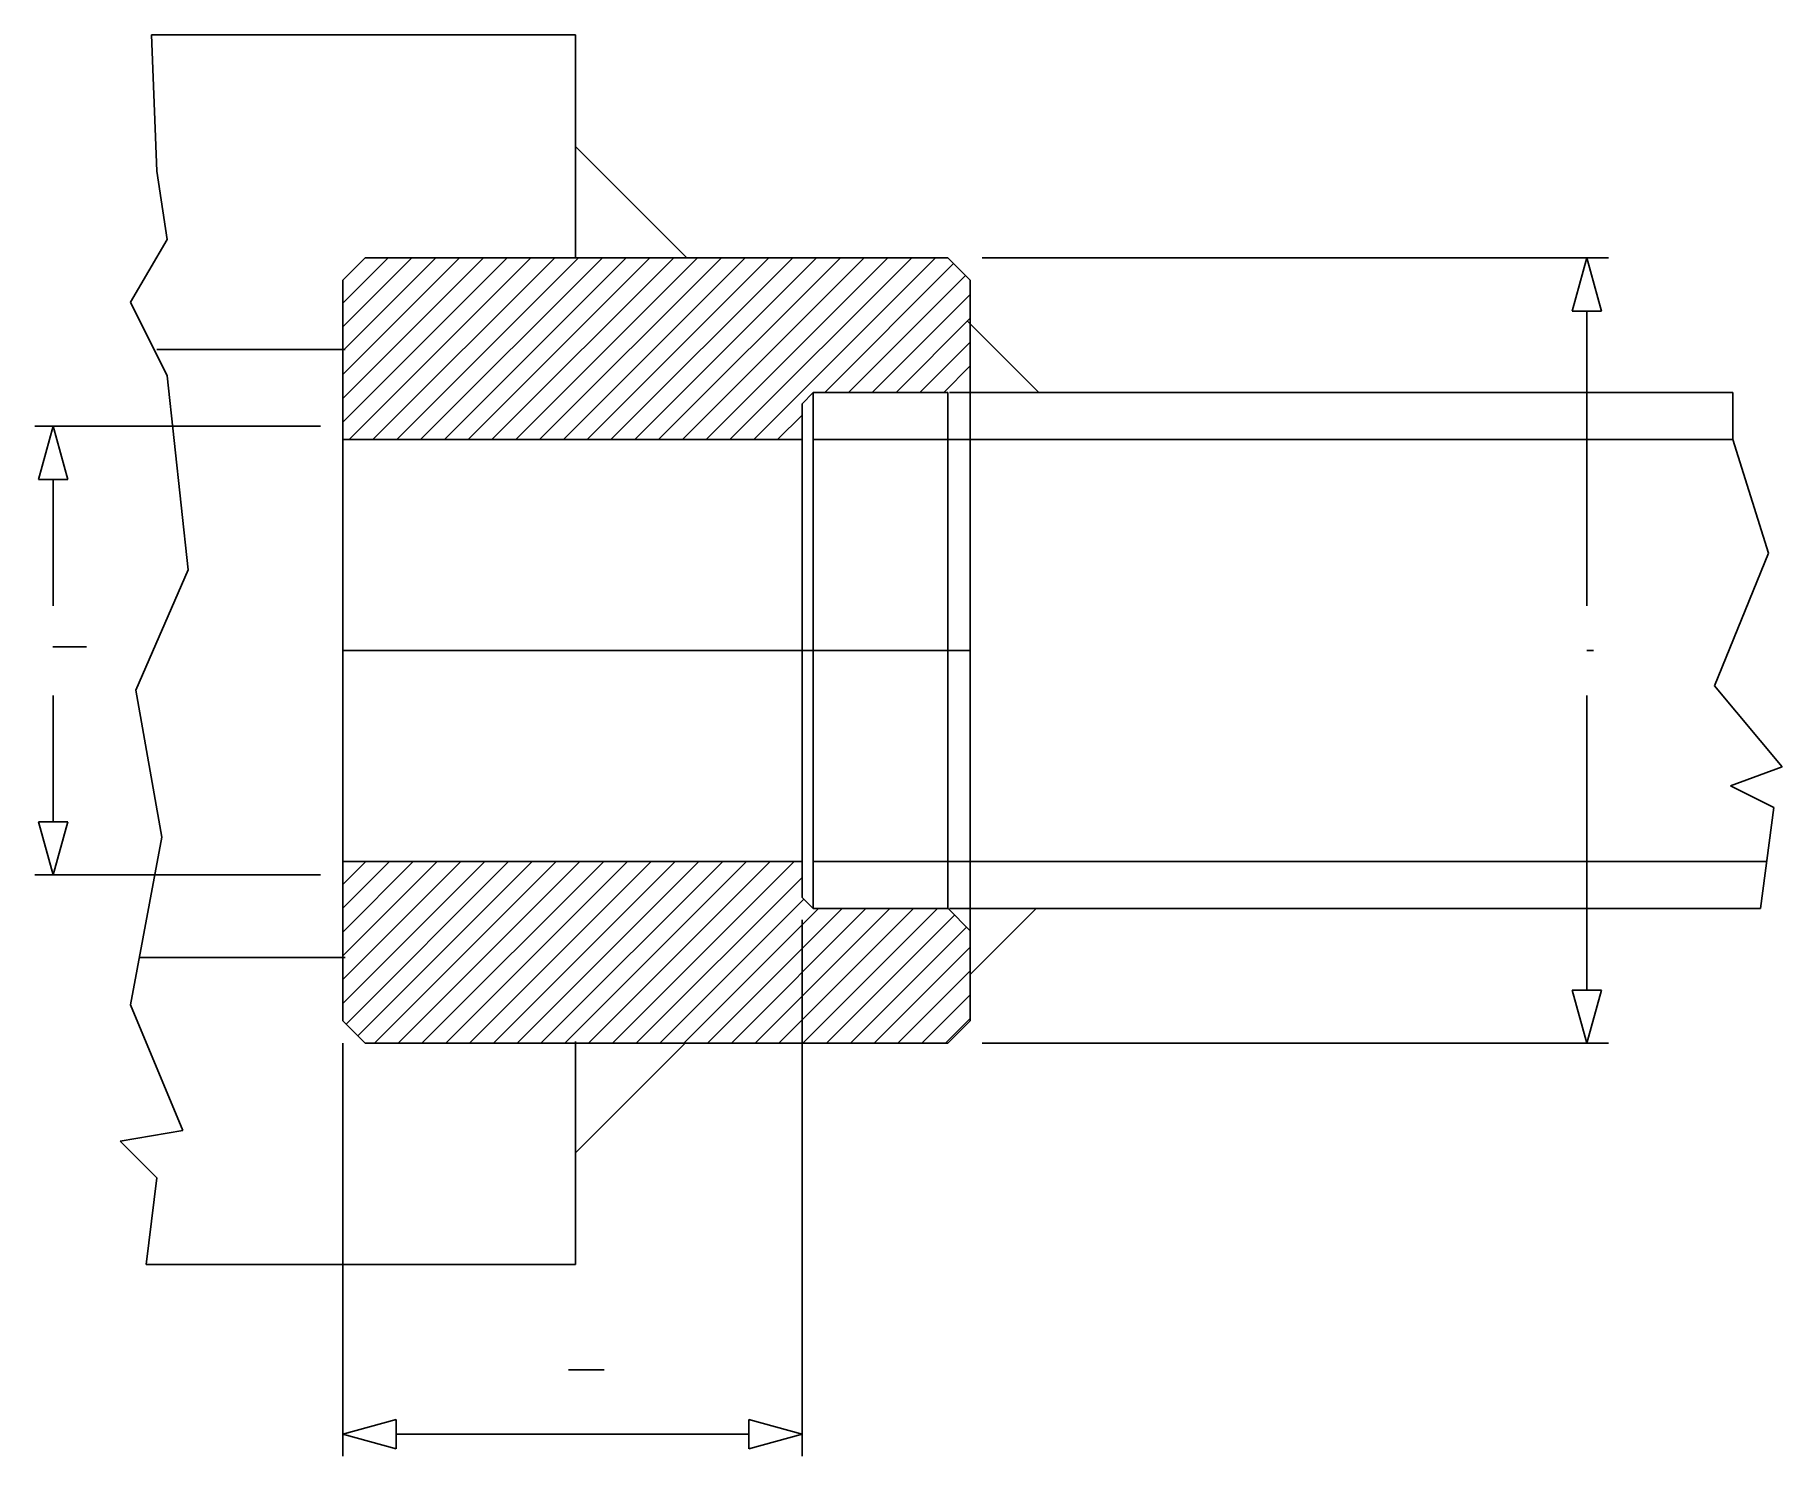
# Model space of a CAD drawing. Extents: x 591 to 1370, y 309 to 943.
import ezdxf

# ---------------------------------------------------------------- set-up
doc = ezdxf.new("R2010")
doc.units = 0
doc.header["$MEASUREMENT"] = 0
doc.layers.get('0').update_dxf_attribs({"linetype": 'CONTINUOUS'})
doc.layers.add('1', color=7, linetype='CONTINUOUS')

msp = doc.modelspace()

# ---------------------------------------------------------------- linework, layer by layer
at = {"color": 4, "linetype": 'Continuous'}
for p, q in [((728.43, 823), (748.61, 843.19)), ((728.43, 812.39), (759.22, 843.19)), ((728.43, 791.18), (780.43, 843.19)), ((728.43, 780.57), (791.04, 843.19)), ((728.43, 769.96), (801.65, 843.19)), ((729, 802.36), (769.83, 843.19)), ((731.25, 762.19), (812.25, 843.19)), ((741.86, 762.19), (822.86, 843.19)), ((752.47, 762.19), (833.47, 843.19)), ((763.07, 762.19), (844.07, 843.19)), ((773.68, 762.19), (854.68, 843.19)), ((784.29, 762.19), (865.29, 843.19)), ((794.89, 762.19), (875.89, 843.19)), ((805.5, 762.19), (886.5, 843.19)), ((816.11, 762.19), (897.11, 843.19)), ((826.71, 762.19), (907.71, 843.19)), ((837.32, 762.19), (918.32, 843.19)), ((847.93, 762.19), (928.93, 843.19)), ((858.53, 762.19), (939.53, 843.19)), ((869.14, 762.19), (950.14, 843.19)), ((879.75, 762.19), (960.75, 843.19)), ((890.35, 762.19), (971.35, 843.19)), ((900.96, 762.19), (981.96, 843.19)), ((911.57, 762.19), (992.57, 843.19)), ((943.17, 783.19), (1000.62, 840.64)), ((953.78, 783.19), (1005.92, 835.33)), ((964.39, 783.19), (1008.07, 826.87)), ((974.99, 783.19), (1008.07, 816.26)), ((985.6, 783.19), (1008.07, 805.66)), ((996.21, 783.19), (1008.07, 795.05)), ((922.17, 762.19), (933.07, 773.08)), ((728.43, 564), (738.61, 574.19)), ((728.43, 553.39), (749.22, 574.19)), ((728.43, 542.78), (759.83, 574.19)), ((728.43, 532.18), (770.43, 574.19)), ((728.43, 521.57), (781.04, 574.19)), ((728.43, 510.96), (791.65, 574.19)), ((729.84, 501.77), (802.25, 574.19)), ((735.14, 496.47), (812.86, 574.19)), ((742.47, 493.19), (823.47, 574.19)), ((753.07, 493.19), (834.07, 574.19)), ((763.68, 493.19), (844.68, 574.19)), ((774.29, 493.19), (855.29, 574.19)), ((784.89, 493.19), (865.89, 574.19)), ((795.5, 493.19), (876.5, 574.19)), ((806.11, 493.19), (887.11, 574.19)), ((816.71, 493.19), (897.71, 574.19)), ((827.32, 493.19), (908.32, 574.19)), ((837.93, 493.19), (918.93, 574.19)), ((848.53, 493.19), (929.53, 574.19)), ((859.14, 493.19), (933.07, 567.12)), ((869.75, 493.19), (933.91, 557.35)), ((880.35, 493.19), (940.35, 553.19)), ((890.96, 493.19), (950.96, 553.19)), ((901.57, 493.19), (961.57, 553.19)), ((912.17, 493.19), (972.17, 553.19)), ((922.78, 493.19), (982.78, 553.19)), ((933.39, 493.19), (993.39, 553.19)), ((943.99, 493.19), (1001.07, 550.26)), ((954.6, 493.19), (1006.37, 544.96)), ((965.21, 493.19), (1008.07, 536.05)), ((975.81, 493.19), (1008.07, 525.44)), ((986.42, 493.19), (1008.07, 514.84)), ((997.03, 493.19), (1008.07, 504.23))]:
    msp.add_line(p, q, dxfattribs=at)
at = {"layer": '1', "color": 4, "linetype": 'Continuous'}
for p, q in [((832.11, 942.52), (643.13, 942.52)), ((643.13, 942.52), (645.46, 881.79)), ((832.11, 942.52), (832.11, 843.19)), ((881.78, 843.19), (832.11, 892.86)), ((645.46, 881.79), (650.13, 851.42)), ((650.13, 851.42), (633.79, 823.39)), ((633.79, 823.39), (650.13, 790.68)), ((1038.61, 783.19), (1006.92, 814.87)), ((729.45, 802.36), (645.46, 802.36)), ((650.13, 790.68), (659.46, 704.24)), ((938.07, 783.19), (938.07, 553.19)), ((1008.07, 783.19), (998.72, 783.19)), ((1008.07, 783.19), (1347.85, 783.19)), ((1347.85, 783.19), (1347.85, 762.19)), ((938.07, 762.19), (1347.85, 762.19)), ((1347.85, 762.19), (1363.8, 711.56)), ((1363.8, 711.56), (1339.69, 652.49)), ((659.46, 704.24), (636.13, 650.51)), ((728.43, 668.19), (853.43, 668.19)), ((1008.07, 668.19), (853.43, 668.19)), ((636.13, 650.51), (647.79, 585.11)), ((1339.69, 652.49), (1369.83, 616.33)), ((1369.83, 616.33), (1346.92, 607.89)), ((1346.92, 607.89), (1366.21, 598.24)), ((1366.21, 598.24), (1360.18, 553.19)), ((647.79, 585.11), (633.79, 510.35)), ((938.07, 574.19), (1362.99, 574.19)), ((1008.07, 553.19), (998.72, 553.19)), ((1008.07, 553.19), (1360.18, 553.19)), ((1008.07, 523.79), (1037.46, 553.19)), ((729.45, 531.37), (637.73, 531.37)), ((633.79, 510.35), (657.13, 454.29)), ((832.11, 494), (832.11, 394.66)), ((832.11, 444.33), (880.97, 493.19)), ((657.13, 454.29), (629.13, 449.61)), ((629.13, 449.61), (645.46, 433.26)), ((645.46, 433.26), (640.79, 394.66)), ((832.11, 394.66), (640.79, 394.66))]:
    msp.add_line(p, q, dxfattribs=at)
at = {"layer": '1', "color": 7, "linetype": 'Continuous'}
for p, q in [((728.43, 833.19), (738.42, 843.19)), ((998.07, 843.19), (738.42, 843.19)), ((1008.07, 833.19), (998.07, 843.19)), ((728.43, 833.19), (728.43, 503.19)), ((1008.07, 833.19), (1008.07, 503.19)), ((933.07, 778.19), (938.07, 783.19)), ((998.07, 783.19), (938.07, 783.19)), ((998.07, 783.19), (998.07, 553.19)), ((933.07, 778.19), (933.07, 558.19)), ((933.07, 762.19), (728.43, 762.19)), ((728.43, 574.19), (933.07, 574.19)), ((933.07, 558.19), (938.07, 553.19)), ((938.07, 553.19), (998.07, 553.19)), ((1008.07, 543.26), (998.14, 553.19)), ((728.43, 503.19), (738.42, 493.19)), ((1008.07, 503.19), (998.07, 493.19)), ((998.07, 493.19), (738.42, 493.19))]:
    msp.add_line(p, q, dxfattribs=at)
at = {"layer": '1', "color": 3, "linetype": 'Continuous'}
for p, q in [((1013.3, 843.19), (1292.53, 843.19)), ((1282.86, 843.19), (1276.3, 819.48)), ((1282.86, 843.19), (1289.41, 819.48)), ((1276.3, 819.48), (1289.41, 819.48)), ((1282.86, 819.48), (1282.86, 688.19)), ((718.42, 768.19), (591.21, 768.19)), ((599.35, 768.19), (592.79, 744.47)), ((599.35, 768.19), (605.91, 744.47)), ((605.91, 744.47), (592.79, 744.47)), ((599.35, 744.47), (599.35, 688.19)), ((599.35, 648.19), (599.35, 591.9)), ((1282.86, 648.19), (1282.86, 516.9)), ((599.35, 568.19), (592.79, 591.9)), ((592.79, 591.9), (605.91, 591.9)), ((599.35, 568.19), (605.91, 591.9)), ((718.42, 568.19), (591.21, 568.19)), ((933.07, 548.19), (933.07, 309.26)), ((1282.86, 493.19), (1276.3, 516.9)), ((1289.41, 516.9), (1276.3, 516.9)), ((1282.86, 493.19), (1289.41, 516.9)), ((728.43, 493.19), (728.43, 309.26)), ((1013.3, 493.19), (1292.53, 493.19)), ((728.43, 318.96), (752.14, 325.52)), ((752.14, 312.41), (752.14, 325.52)), ((933.07, 318.96), (909.36, 325.52)), ((909.36, 325.52), (909.36, 312.41)), ((728.43, 318.96), (752.14, 312.41)), ((752.14, 318.96), (909.36, 318.96)), ((933.07, 318.96), (909.36, 312.41))]:
    msp.add_line(p, q, dxfattribs=at)
at = {"layer": '1', "color": 5, "linetype": 'Continuous'}
for p, q in [((599.24, 669.81), (614.24, 669.81)), ((1282.86, 668.19), (1285.86, 668.19)), ((828.94, 347.73), (844.94, 347.73))]:
    msp.add_line(p, q, dxfattribs=at)

doc.saveas('drawing.dxf')
